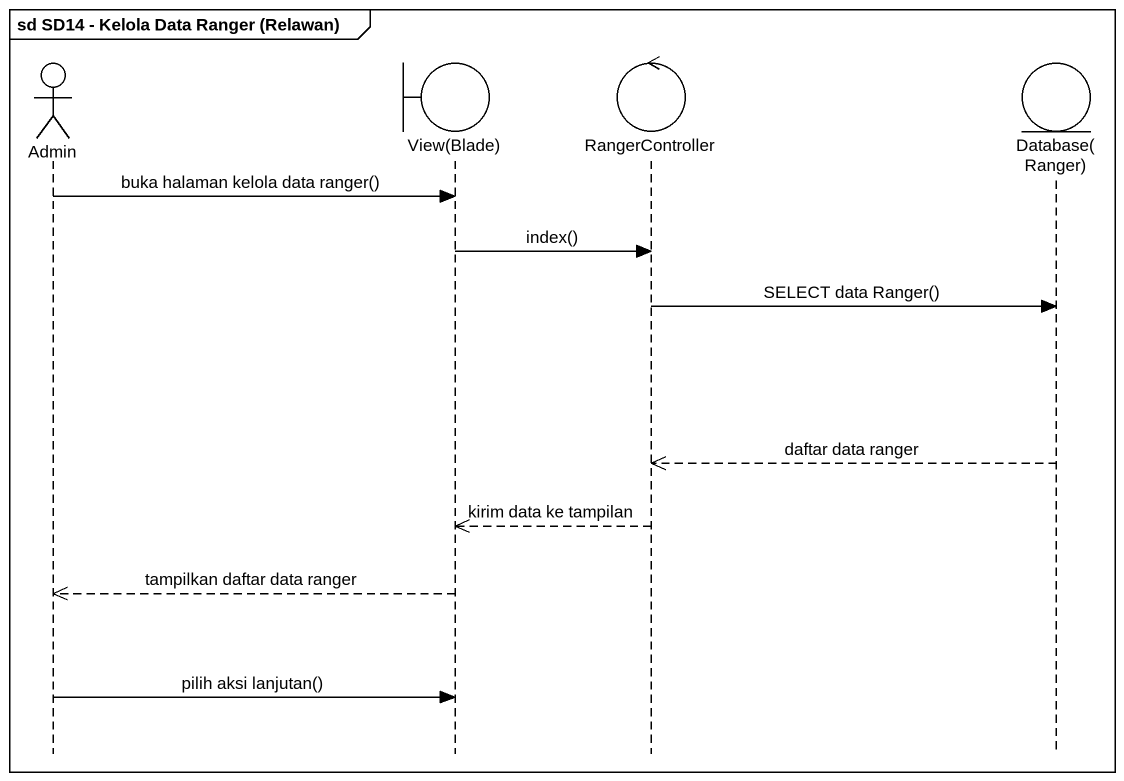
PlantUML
@startuml
mainframe sd SD14 - Kelola Data Ranger (Relawan)
hide footbox
actor Admin
boundary "View(Blade)" as View_Blade
control RangerController
entity "Database(Ranger)" as Database_Ranger

Admin -> View_Blade : buka halaman kelola data ranger()
View_Blade -> RangerController : index()
RangerController -> Database_Ranger : SELECT data Ranger()
Database_Ranger -->> RangerController : daftar data ranger
RangerController -->> View_Blade : kirim data ke tampilan
View_Blade -->> Admin : tampilkan daftar data ranger
Admin -> View_Blade : pilih aksi lanjutan()
@enduml
